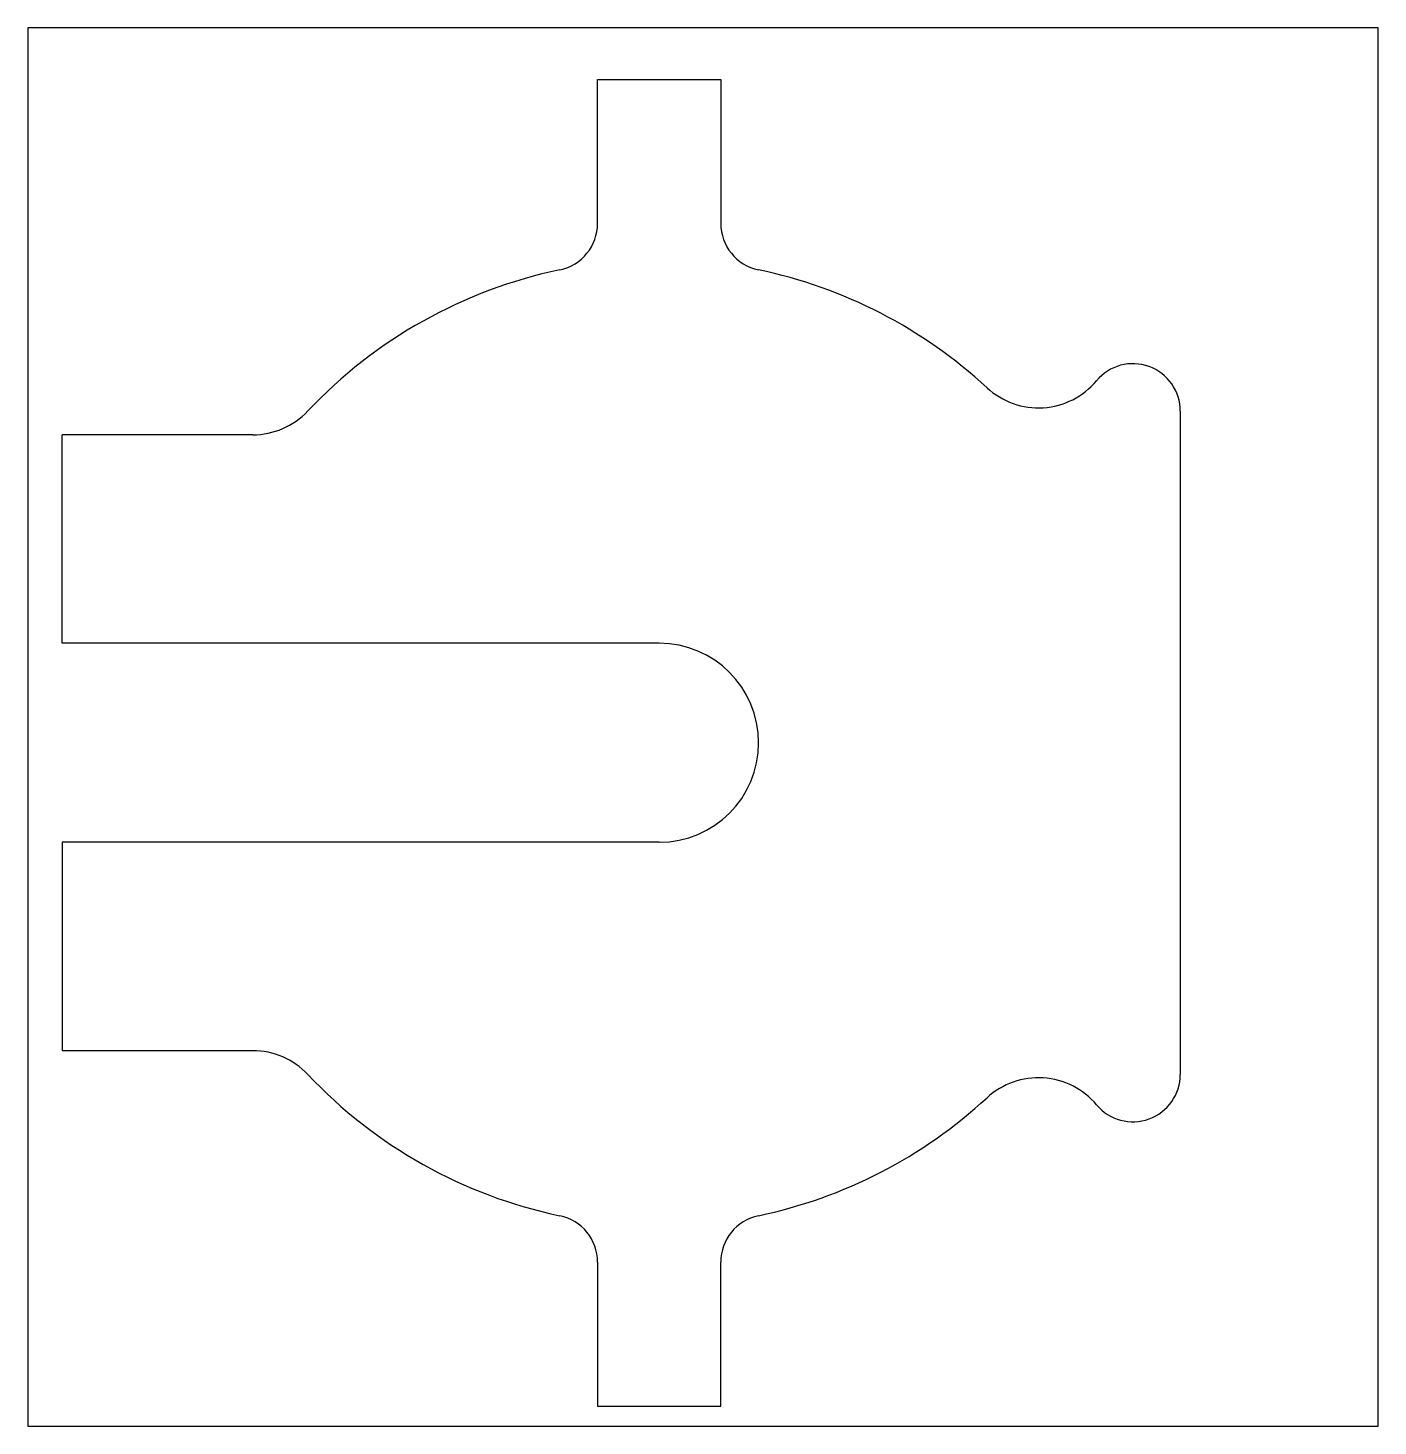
# Model space of a CAD drawing. Header units: inches. Extents: x 8 to 150, y 2 to 150.
import ezdxf

# ---------------------------------------------------------------- set-up
doc = ezdxf.new("R2010")
doc.units = ezdxf.units.IN
doc.header["$MEASUREMENT"] = 0
doc.layers.add('ori', color=10, linetype='Continuous')

msp = doc.modelspace()

# ---------------------------------------------------------------- linework, layer by layer
msp.add_lwpolyline([(7.51, 2.46), (150, 2.46), (150, 150), (7.51, 150)], close=True)
at = {"layer": 'ori'}
for p, q in [((67.63, 129.37), (67.63, 144.57)), ((67.63, 144.57), (80.63, 144.57)), ((80.63, 144.57), (80.63, 129.37)), ((129.13, 109.57), (129.13, 39.57)), ((31.23, 107.07), (11.13, 107.07)), ((11.13, 85.07), (11.13, 107.07)), ((74.13, 85.07), (11.13, 85.07)), ((74.13, 64.07), (11.13, 64.07)), ((11.13, 64.07), (11.13, 42.07)), ((31.23, 42.07), (11.13, 42.07)), ((67.63, 19.76), (67.63, 4.57)), ((80.63, 4.57), (80.63, 19.76)), ((67.63, 4.57), (80.63, 4.57))]:
    msp.add_line(p, q, dxfattribs=at)
for centre, radius, start, end in [((62.63, 129.37), 5, 281.8504, 0), ((85.63, 129.37), 5, 180, 258.1496), ((74.13, 74.57), 51, 101.8504, 136.651), ((74.13, 74.57), 51, 47.2753, 78.1496), ((124.13, 109.57), 5, 0, 140.0777), ((114.16, 117.91), 8, 227.2753, 320.0777), ((31.23, 115.07), 8, 270, 316.651), ((74.13, 74.57), 10.5, 270, 90), ((31.23, 34.07), 8, 43.349, 90), ((74.13, 74.57), 51, 223.349, 258.1496), ((114.16, 31.22), 8, 39.9223, 132.7247), ((124.13, 39.57), 5, 219.9223, 0), ((74.13, 74.57), 51, 281.8504, 312.7247), ((62.63, 19.76), 5, 360, 78.1496), ((85.63, 19.76), 5, 101.8504, 180)]:
    msp.add_arc(centre, radius, start, end, dxfattribs=at)

doc.saveas('drawing.dxf')
